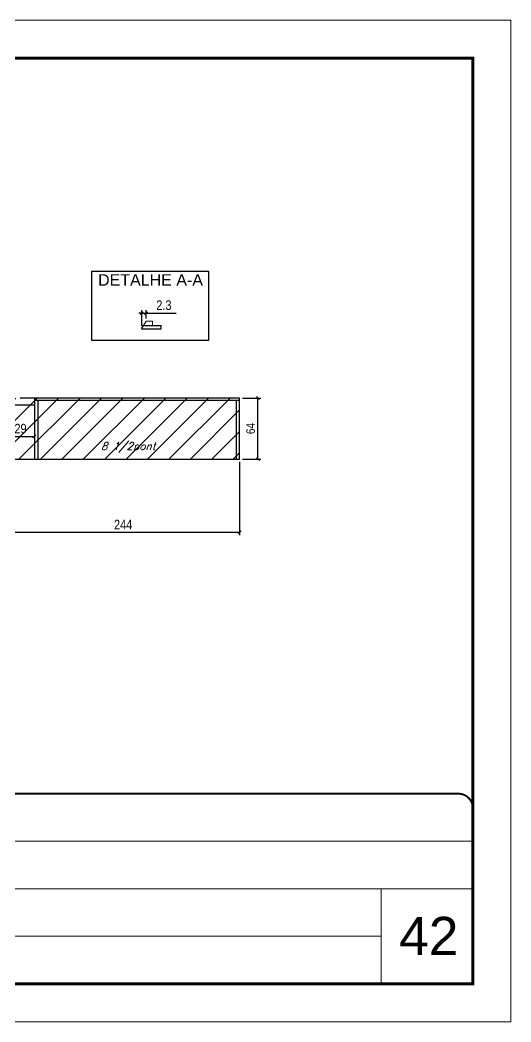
# Model space of a CAD drawing. Extents: x -20960 to -5926, y -2106 to 21915.
# Drawn here: x -9651 to -9137, y 9380 to 10430 of the extents above; entities that cross this region are included whole.
import ezdxf

# ---------------------------------------------------------------- set-up
doc = ezdxf.new("R2010")
doc.units = 0
doc.linetypes.add('CONTINUO', pattern=[0])
doc.linetypes.add('DASHED', pattern=[0.75, 0.5, -0.25])
for name, color, linetype in [('5', 5, 'Continuous'), ('COTA', 241, 'Continuous'), ('Painéis', 200, 'Continuous'), ('SARR_2.2x7', 40, 'Continuous'), ('SARR_3.5x7', 81, 'Continuous'), ('texto', 7, 'Continuous')]:
    doc.layers.add(name, color=color, linetype=linetype)
for name, color, linetype, lineweight in [('CARIMBO', 255, 'Continuous', 9), ('Folhas', 255, 'Continuous', 9), ('Hachura', 251, 'Continuous', 9), ('Sarr 2.2x7', 40, 'Continuous', 9), ('SARRAFO DE PRESSAO', 251, 'DASHED', 9)]:
    doc.layers.add(name, color=color, linetype=linetype, lineweight=lineweight)
doc.styles.add('ARIAL', font='arial.ttf')
doc.styles.add('COTA TECNICA', font='techl___.ttf', dxfattribs={"height": 10})
doc.styles.add('COTA TECNICA-50', font='techl___.ttf', dxfattribs={"height": 9})
doc.styles.add('Romans', font='romans.shx')
doc.styles.get("Standard").update_dxf_attribs({"font": 'arial.ttf'})
doc.dimstyles.new('COTA PAINEL-50', dxfattribs={"dimtxt": 9, "dimasz": 3, "dimexe": 3, "dimexo": 3, "dimgap": 3, "dimtad": 1, "dimdec": 1, "dimzin": 12, "dimdsep": 46, "dimtxsty": 'COTA TECNICA-50', "dimblk1": 'OBLIQUE', "dimblk2": 'OBLIQUE', "dimsah": 1, "dimcen": 0.9, "dimclrd": 4, "dimclre": 4, "dimclrt": 240, "dimadec": 1, "dimazin": 3, "dimtfac": 1, "dimtdec": 1, "dimtmove": 0, "dimatfit": 3, "dimfxl": 1, "dimtolj": 1, "dimtzin": 12, "dimarcsym": 0})
doc.dimstyles.new('PAINEL', dxfattribs={"dimtxt": 10, "dimasz": 3, "dimexe": 3, "dimexo": 3, "dimgap": 3, "dimtad": 1, "dimdec": 1, "dimzin": 12, "dimdsep": 46, "dimtxsty": 'COTA TECNICA', "dimblk1": 'OBLIQUE', "dimblk2": 'OBLIQUE', "dimsah": 1, "dimcen": 0.9, "dimclrd": 4, "dimclre": 4, "dimclrt": 240, "dimadec": 1, "dimazin": 3, "dimtfac": 1, "dimtdec": 1, "dimtmove": 0, "dimatfit": 3, "dimfxl": 1, "dimtolj": 1, "dimtzin": 12, "dimarcsym": 0})

# ---------------------------------------------------------------- blocks, each defined once
blk = doc.blocks.new('9999999999')
at = {"color": 30, "linetype": 'CONTINUO'}
for p, q in [((98564.6, 34379.6), (99584, 34379.6)), ((98564.6, 34329.8), (99488, 34329.8)), ((99584, 34329.8), (99488, 34329.8)), ((99488, 34329.8), (99488, 34230.2)), ((98564.6, 34280), (99488, 34280))]:
    blk.add_line(p, q, dxfattribs=at)
at = {"color": 30, "linetype": 'CONTINUO', "const_width": 2}
blk.add_lwpolyline([(99584, 34230.2), (99584, 34414.4, 0.414214), (99569, 34429.4), (98229, 34429.4, 0.414214), (98214, 34414.4), (98214, 34245.2, 0.414214), (98229, 34230.2), (99584, 34230.2)], format="xyb", dxfattribs=at)
at = {"layer": 'Folhas'}
blk.add_lwpolyline([(98139, 34190.2), (99624, 34190.2), (99624, 35240.2), (98139, 35240.2)], close=True, dxfattribs=at)
at = {"layer": 'Folhas', "color": 30, "const_width": 3}
blk.add_lwpolyline([(98214, 34230.2), (99584, 34230.2), (99584, 35200.2), (98214, 35200.2)], close=True, dxfattribs=at)
blk = doc.blocks.new('_Oblique')
at = {"color": 0, "linetype": 'ByBlock', "lineweight": -2}
blk.add_line((-0.5, -0.5), (0.5, 0.5), dxfattribs=at)
blk = doc.blocks.new('*D1418')
at = {"layer": 'COTA', "color": 4, "linetype": 'ByBlock', "lineweight": -2, "transparency": 16777216}
for p, q in [((-9665.2, 9966.5), (-9665.2, 9889.9)), ((-9421.2, 9966.5), (-9421.2, 9889.9)), ((-9665.2, 9892.9), (-9421.2, 9892.9))]:
    blk.add_line(p, q, dxfattribs=at)
at = {"layer": 'Defpoints', "color": 0, "linetype": 'ByBlock', "transparency": 16777216}
for p in [(-9665.2, 9969.5), (-9421.2, 9969.5), (-9421.2, 9892.9)]:
    blk.add_point(p, dxfattribs=at)
at = {"layer": 'COTA', "color": 4, "linetype": 'ByBlock', "lineweight": -2, "transparency": 16777216, "xscale": 3, "yscale": 3, "zscale": 3, "rotation": 180}
blk.add_blockref('_Oblique', (-9665.2, 9892.9), dxfattribs=at)
at = {"layer": 'COTA', "color": 4, "linetype": 'ByBlock', "lineweight": -2, "transparency": 16777216, "xscale": 3, "yscale": 3, "zscale": 3}
blk.add_blockref('_Oblique', (-9421.2, 9892.9), dxfattribs=at)
at = {"layer": 'COTA', "color": 240, "linetype": 'ByBlock', "transparency": 16777216, "insert": (-9543.2, 9900.9), "char_height": 10, "attachment_point": 5, "style": 'COTA TECNICA'}
blk.add_mtext('\\A1;244', dxfattribs=at)
blk = doc.blocks.new('*D1648')
at = {"layer": 'COTA', "color": 4, "linetype": 'ByBlock', "lineweight": -2, "transparency": 16777216}
for p, q in [((-9665.2, 9998.5), (-9665.2, 9990.3)), ((-9636.2, 9998.5), (-9636.2, 9990.3)), ((-9665.2, 9993.3), (-9636.2, 9993.3))]:
    blk.add_line(p, q, dxfattribs=at)
at = {"layer": 'Defpoints', "color": 0, "linetype": 'ByBlock', "transparency": 16777216}
for p in [(-9665.2, 10001.5), (-9636.2, 10001.5), (-9636.2, 9993.3)]:
    blk.add_point(p, dxfattribs=at)
at = {"layer": 'COTA', "color": 4, "linetype": 'ByBlock', "lineweight": -2, "transparency": 16777216, "xscale": 3, "yscale": 3, "zscale": 3, "rotation": 180}
blk.add_blockref('_Oblique', (-9665.2, 9993.3), dxfattribs=at)
at = {"layer": 'COTA', "color": 4, "linetype": 'ByBlock', "lineweight": -2, "transparency": 16777216, "xscale": 3, "yscale": 3, "zscale": 3}
blk.add_blockref('_Oblique', (-9636.2, 9993.3), dxfattribs=at)
at = {"layer": 'COTA', "color": 240, "linetype": 'ByBlock', "transparency": 16777216, "insert": (-9650.7, 10001.4), "char_height": 10, "attachment_point": 5, "style": 'COTA TECNICA'}
blk.add_mtext('\\A1;29', dxfattribs=at)
blk = doc.blocks.new('*D1638')
at = {"layer": 'COTA', "color": 4, "linetype": 'ByBlock', "lineweight": -2, "transparency": 16777216}
for p, q in [((-9523.8, 10122.5), (-9526.8, 10122.5)), ((-9523.8, 10109), (-9523.8, 10125.5)), ((-9523.8, 10122.5), (-9519.2, 10122.5)), ((-9519.2, 10117), (-9519.2, 10125.5)), ((-9519.2, 10122.5), (-9487.8, 10122.5))]:
    blk.add_line(p, q, dxfattribs=at)
at = {"layer": 'Defpoints', "color": 0, "linetype": 'ByBlock', "transparency": 16777216}
for p in [(-9519.2, 10122.5), (-9519.2, 10114), (-9523.8, 10106)]:
    blk.add_point(p, dxfattribs=at)
at = {"layer": 'COTA', "color": 4, "linetype": 'ByBlock', "lineweight": -2, "transparency": 16777216, "xscale": 3, "yscale": 3, "zscale": 3}
blk.add_blockref('_Oblique', (-9523.8, 10122.5), dxfattribs=at)
at = {"layer": 'COTA', "color": 4, "linetype": 'ByBlock', "lineweight": -2, "transparency": 16777216, "xscale": 3, "yscale": 3, "zscale": 3, "rotation": 180}
blk.add_blockref('_Oblique', (-9519.2, 10122.5), dxfattribs=at)
at = {"layer": 'COTA', "color": 240, "linetype": 'ByBlock', "transparency": 16777216, "insert": (-9500.5, 10130.8), "char_height": 10, "attachment_point": 5, "style": 'COTA TECNICA'}
blk.add_mtext('\\A1;2.3', dxfattribs=at)
blk = doc.blocks.new('*D1670')
at = {"layer": 'COTA', "color": 4, "lineweight": -2, "transparency": 16777216}
for p, q in [((-9418.2, 10033.5), (-9399, 10033.5)), ((-9402, 9969.5), (-9402, 10033.5)), ((-9418.2, 9969.5), (-9399, 9969.5))]:
    blk.add_line(p, q, dxfattribs=at)
at = {"layer": 'Defpoints', "color": 0, "transparency": 16777216}
for p in [(-9421.2, 10033.5), (-9402, 10033.5), (-9421.2, 9969.5)]:
    blk.add_point(p, dxfattribs=at)
at = {"layer": 'COTA', "color": 4, "lineweight": -2, "transparency": 16777216, "xscale": 3, "yscale": 3, "zscale": 3}
for p, rotation in [((-9402, 10033.5), 90), ((-9402, 9969.5), 270)]:
    blk.add_blockref('_Oblique', p, dxfattribs=dict(at, rotation=rotation))
at = {"layer": 'COTA', "color": 240, "transparency": 16777216, "insert": (-9409.6, 10001.5), "char_height": 9, "attachment_point": 5, "rotation": 90, "style": 'COTA TECNICA-50'}
blk.add_mtext('\\A1;64', dxfattribs=at)

msp = doc.modelspace()

# ---------------------------------------------------------------- hatches: boundary and pattern name
at = {"layer": 'Hachura', "ltscale": 25}
h = msp.add_hatch(dxfattribs=at)
h.set_pattern_fill('ANSI31', color=256, scale=5)
h.paths.add_polyline_path([(-9421.21, 10033.5), (-9532.21, 10033.5), (-9651.21, 10033.5), (-9665.21, 10033.5), (-9665.21, 9969.5), (-9421.21, 9969.5)])
h.paths.add_polyline_path([(-9661.23, 9991.5), (-9639.45, 9991.5), (-9639.45, 10012.08), (-9661.23, 10012.08)], flags=24)
h.paths.add_polyline_path([(-9574.3, 9973.77), (-9506.68, 9973.77), (-9501.18, 9989.74), (-9568.8, 9989.74)], flags=24)

# ---------------------------------------------------------------- linework, layer by layer
at = {"linetype": 'ByBlock'}
msp.add_lwpolyline([(-9576.09, 10166.38), (-9453.81, 10166.38), (-9453.81, 10093.75), (-9576.09, 10093.75)], close=True, dxfattribs=at)
at = {"layer": 'Painéis'}
for p, q in [((-9523.84, 10106.03), (-9521.77, 10109.63)), ((-9523.84, 10106.03), (-9503.41, 10106.03)), ((-9521.77, 10109.63), (-9503.41, 10109.63)), ((-9503.41, 10106.03), (-9503.41, 10109.63))]:
    msp.add_line(p, q, dxfattribs=at)
at = {"layer": 'Painéis', "linetype": 'ByBlock'}
for p, q in [((-9532.21, 10033.5), (-9651.21, 10033.5)), ((-9421.21, 10033.5), (-9532.21, 10033.5)), ((-9532.21, 10033.5), (-9532.21, 10033.5)), ((-9736.21, 9969.5), (-9421.21, 9969.5))]:
    msp.add_line(p, q, dxfattribs=at)
at = {"layer": 'Painéis', "ltscale": 25}
msp.add_line((-9421.21, 9969.5), (-9421.21, 10033.5), dxfattribs=at)
at = {"layer": 'Sarr 2.2x7'}
for p, q in [((-9521.77, 10109.63), (-9519.24, 10114.03)), ((-9519.24, 10114.03), (-9512.42, 10114.03)), ((-9512.42, 10114.03), (-9512.42, 10109.63))]:
    msp.add_line(p, q, dxfattribs=at)
at = {"layer": 'SARR_2.2x7', "linetype": 'Continuous', "ltscale": 50}
for p, q in [((-9636.21, 10031.3), (-9421.21, 10031.3)), ((-9665.21, 10026.5), (-9636.21, 10026.5))]:
    msp.add_line(p, q, dxfattribs=at)
at = {"layer": 'SARR_3.5x7'}
for p, q in [((-9636.21, 10033.5), (-9636.21, 9969.5)), ((-9632.71, 10031.3), (-9632.71, 9969.5)), ((-9424.71, 10031.3), (-9424.71, 9969.5))]:
    msp.add_line(p, q, dxfattribs=at)

# ---------------------------------------------------------------- block references
at = {"layer": 'SARRAFO DE PRESSAO', "color": 6, "linetype": 'ByBlock'}
msp.add_blockref('9999999999', (-108760.98, -24810.57), dxfattribs=at)

# ---------------------------------------------------------------- texts
at = {"layer": '5', "color": 7, "linetype": 'Continuous'}
msp.add_text('DETALHE A-A', height=12, rotation=359.99996, dxfattribs=at).set_placement((-9569.51, 10151.26))
at = {"layer": 'CARIMBO', "style": 'ARIAL'}
msp.add_text('42', height=40, dxfattribs=at).set_placement((-9254.14, 9449.78))
at = {"layer": 'texto', "color": 2, "insert": (-9537.93, 9981.75), "char_height": 8, "attachment_point": 5, "style": 'Romans'}
msp.add_mtext('{\\Q19;\\C256;8 1/2pont}', dxfattribs=at)

# ---------------------------------------------------------------- dimensions: what is measured, and where the dimension line sits
at = {"layer": 'COTA', "linetype": 'ByBlock'}
for base, p1, p2, override, picture, middle in [((-9519.24, 10122.55), (-9523.84, 10106.03), (-9519.24, 10114.03), {"dimlfac": 0.5}, '*D1638', (-9500.53, 10130.77)), ((-9636.21, 9993.28), (-9665.21, 10001.5), (-9636.21, 10001.5), {"dimtmove": 1}, '*D1648', (-9650.71, 10001.36))]:
    dim = msp.add_linear_dim(base=base, p1=p1, p2=p2, dimstyle='PAINEL', override=override, dxfattribs=at)
    dim.commit()
    dim.dimension.update_dxf_attribs({"geometry": picture, "text_midpoint": middle})
at = {"layer": 'COTA'}
dim = msp.add_linear_dim(base=(-9401.98, 10033.5), p1=(-9421.21, 9969.5), p2=(-9421.21, 10033.5), angle=90, dimstyle='COTA PAINEL-50', dxfattribs=at)
dim.commit()
dim.dimension.update_dxf_attribs({"geometry": '*D1670', "text_midpoint": (-9409.57, 10001.5)})
at = {"layer": 'COTA', "linetype": 'ByBlock'}
dim = msp.add_linear_dim(base=(-9421.21, 9892.87), p1=(-9665.21, 9969.5), p2=(-9421.21, 9969.5), dimstyle='PAINEL', dxfattribs=at)
dim.commit()
dim.dimension.update_dxf_attribs({"geometry": '*D1418', "text_midpoint": (-9543.21, 9892.87), "dimtype": 160})

doc.saveas('drawing.dxf')
